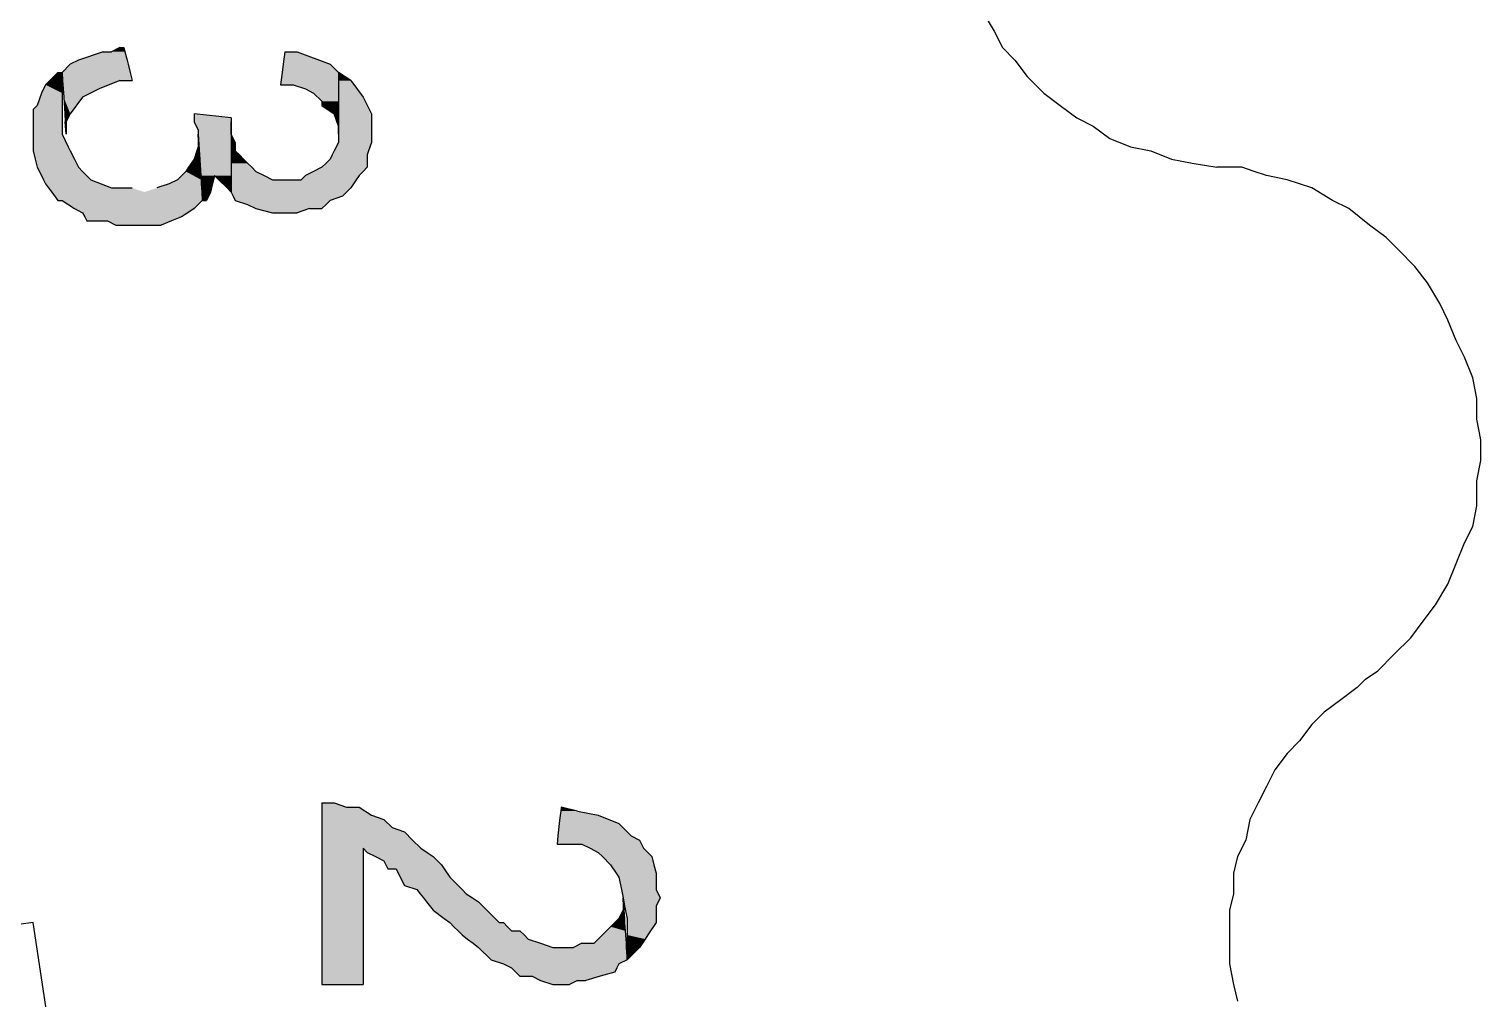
# Model space of a CAD drawing. Extents: x -1063 to 1100, y -467 to 441.
# Drawn here: x 995.6 to 1054.3, y -276.5 to -237.3 of the extents above; entities that cross this region are included whole.
import ezdxf

# ---------------------------------------------------------------- set-up
doc = ezdxf.new("R2010")
doc.units = 0
doc.layers.add('H', color=7, linetype='CONTINUOUS')
doc.layers.add('P', color=250, linetype='CONTINUOUS')

# ---------------------------------------------------------------- blocks, each defined once
blk = doc.blocks.new('*U442')
at = {"layer": 'H', "color": 0, "linetype": 'CONTINUOUS'}
for p, q in [((1007.465, -268.584), (1007.965, -268.584)), ((1007.465, -268.584), (1007.465, -268.751)), ((1007.965, -268.584), (1008.465, -268.751)), ((1007.465, -268.751), (1007.465, -269.084)), ((1007.465, -269.084), (1007.465, -269.251)), ((1007.465, -269.251), (1007.465, -269.584)), ((1008.465, -268.751), (1008.965, -268.751)), ((1008.965, -268.751), (1009.465, -269.084)), ((1009.465, -269.084), (1009.965, -269.251)), ((1009.965, -269.251), (1010.298, -269.584)), ((1007.465, -269.584), (1007.465, -269.751)), ((1007.465, -269.751), (1007.465, -270.084)), ((1010.298, -269.584), (1010.798, -269.751)), ((1010.798, -269.751), (1011.132, -270.084)), ((1007.465, -270.084), (1007.465, -270.417)), ((1007.465, -270.417), (1007.465, -270.584)), ((1009.132, -270.417), (1009.132, -270.584)), ((1009.132, -270.417), (1009.298, -270.584)), ((1011.132, -270.084), (1011.465, -270.417)), ((1011.465, -270.417), (1011.715, -270.584)), ((1007.465, -270.584), (1007.465, -270.751)), ((1007.465, -270.751), (1007.465, -270.917)), ((1007.465, -270.917), (1007.465, -271.084)), ((1009.132, -270.584), (1009.132, -270.751)), ((1009.132, -270.751), (1009.132, -270.917)), ((1009.132, -270.917), (1009.132, -271.084)), ((1009.298, -270.584), (1009.632, -270.751)), ((1009.632, -270.751), (1009.965, -270.917)), ((1009.965, -270.917), (1010.048, -271.084)), ((1011.715, -270.584), (1011.965, -270.751)), ((1011.965, -270.751), (1012.132, -270.917)), ((1012.132, -270.917), (1012.298, -271.084)), ((1007.465, -271.084), (1007.465, -271.251)), ((1007.465, -271.251), (1007.465, -271.584)), ((1007.465, -271.584), (1007.465, -271.917)), ((1009.132, -271.084), (1009.132, -271.251)), ((1009.132, -271.251), (1009.132, -271.584)), ((1009.132, -271.584), (1009.132, -271.917)), ((1010.048, -271.084), (1010.132, -271.251)), ((1010.132, -271.251), (1010.465, -271.251)), ((1010.465, -271.251), (1010.632, -271.584)), ((1010.632, -271.584), (1010.798, -271.917)), ((1012.298, -271.084), (1012.409, -271.251)), ((1012.409, -271.251), (1012.632, -271.584)), ((1012.632, -271.584), (1012.965, -271.917)), ((1007.465, -271.917), (1007.465, -272.084)), ((1007.465, -272.084), (1007.465, -272.251)), ((1009.132, -271.917), (1009.132, -272.084)), ((1009.132, -272.084), (1009.132, -272.251)), ((1010.798, -271.917), (1011.298, -272.084)), ((1011.298, -272.084), (1011.432, -272.251)), ((1012.965, -271.917), (1013.132, -272.084)), ((1013.132, -272.084), (1013.298, -272.251)), ((1007.465, -272.251), (1007.465, -272.417)), ((1007.465, -272.417), (1007.465, -272.584)), ((1007.465, -272.584), (1007.465, -272.917)), ((1009.132, -272.251), (1009.132, -272.417)), ((1009.132, -272.417), (1009.132, -272.584)), ((1009.132, -272.584), (1009.132, -272.917)), ((1011.432, -272.251), (1011.565, -272.417)), ((1011.565, -272.417), (1011.698, -272.584)), ((1011.698, -272.584), (1011.965, -272.917)), ((1013.298, -272.251), (1013.548, -272.417)), ((1013.548, -272.417), (1013.798, -272.584)), ((1013.798, -272.584), (1014.132, -272.917)), ((1019.632, -272.417), (1019.632, -272.584)), ((1019.643, -272.584), (1019.632, -272.417)), ((1019.632, -272.584), (1019.632, -272.917)), ((1019.643, -272.584), (1019.665, -272.917)), ((1007.465, -272.917), (1007.465, -273.251)), ((1007.465, -273.251), (1007.465, -273.417)), ((1009.132, -272.917), (1009.132, -273.251)), ((1009.132, -273.251), (1009.132, -273.417)), ((1011.965, -272.917), (1012.409, -273.251)), ((1012.409, -273.251), (1012.632, -273.417)), ((1014.132, -272.917), (1014.465, -273.251)), ((1014.465, -273.251), (1014.632, -273.417)), ((1019.465, -273.251), (1019.298, -273.417)), ((1019.632, -272.917), (1019.465, -273.251)), ((1019.665, -272.917), (1019.687, -273.251)), ((1019.687, -273.251), (1019.698, -273.417)), ((1007.465, -273.417), (1007.465, -273.584)), ((1007.465, -273.584), (1007.465, -273.751)), ((1007.465, -273.751), (1007.465, -273.917)), ((1007.465, -273.917), (1007.465, -274.084)), ((1009.132, -273.417), (1009.132, -273.584)), ((1009.132, -273.584), (1009.132, -273.751)), ((1009.132, -273.751), (1009.132, -273.917)), ((1009.132, -273.917), (1009.132, -274.084)), ((1012.632, -273.417), (1012.798, -273.584)), ((1012.798, -273.584), (1012.965, -273.751)), ((1012.965, -273.751), (1013.132, -273.917)), ((1013.132, -273.917), (1013.354, -274.084)), ((1014.632, -273.417), (1014.798, -273.417)), ((1014.798, -273.417), (1014.965, -273.584)), ((1014.965, -273.584), (1015.132, -273.751)), ((1015.132, -273.751), (1015.298, -273.751)), ((1015.298, -273.751), (1015.465, -273.751)), ((1015.465, -273.751), (1015.632, -273.917)), ((1015.632, -273.917), (1015.798, -274.084)), ((1018.798, -273.917), (1018.632, -274.084)), ((1018.965, -273.751), (1018.798, -273.917)), ((1019.132, -273.584), (1018.965, -273.751)), ((1019.298, -273.417), (1019.132, -273.584)), ((1019.698, -273.417), (1019.709, -273.584)), ((1019.709, -273.584), (1019.721, -273.751)), ((1019.721, -273.751), (1019.732, -273.917)), ((1019.732, -273.917), (1019.743, -274.084)), ((1007.465, -274.084), (1007.465, -274.251)), ((1007.465, -274.251), (1007.465, -274.417)), ((1007.465, -274.417), (1007.465, -274.917)), ((1009.132, -274.084), (1009.132, -274.251)), ((1009.132, -274.251), (1009.132, -274.417)), ((1009.132, -274.417), (1009.132, -274.917)), ((1013.354, -274.084), (1013.576, -274.251)), ((1013.576, -274.251), (1013.798, -274.417)), ((1013.798, -274.417), (1014.298, -274.917)), ((1015.798, -274.084), (1016.298, -274.251)), ((1016.298, -274.251), (1016.798, -274.417)), ((1016.798, -274.417), (1017.132, -274.417)), ((1017.132, -274.417), (1017.632, -274.417)), ((1017.965, -274.251), (1017.632, -274.417)), ((1017.965, -274.251), (1018.465, -274.251)), ((1018.632, -274.084), (1018.465, -274.251)), ((1019.743, -274.084), (1019.754, -274.251)), ((1019.754, -274.251), (1019.765, -274.417)), ((1019.765, -274.417), (1019.798, -274.917)), ((1007.465, -274.917), (1007.465, -275.084)), ((1007.465, -275.084), (1007.465, -275.251)), ((1009.132, -274.917), (1009.132, -275.084)), ((1009.132, -275.084), (1009.132, -275.251)), ((1014.298, -274.917), (1014.798, -275.084)), ((1014.798, -275.084), (1015.132, -275.251)), ((1019.465, -275.084), (1019.382, -275.251)), ((1019.798, -274.917), (1019.465, -275.084)), ((1007.465, -275.251), (1007.465, -275.417)), ((1007.465, -275.417), (1007.465, -275.584)), ((1007.465, -275.584), (1007.465, -275.751)), ((1009.132, -275.251), (1009.132, -275.417)), ((1009.132, -275.417), (1009.132, -275.584)), ((1009.132, -275.584), (1009.132, -275.751)), ((1015.132, -275.251), (1015.298, -275.417)), ((1015.298, -275.417), (1015.465, -275.584)), ((1015.465, -275.584), (1015.965, -275.584)), ((1015.965, -275.584), (1016.298, -275.751)), ((1018.715, -275.584), (1018.132, -275.751)), ((1019.298, -275.417), (1018.715, -275.584)), ((1019.382, -275.251), (1019.298, -275.417)), ((1007.465, -275.751), (1007.465, -275.917)), ((1007.465, -275.917), (1009.132, -275.917)), ((1009.132, -275.751), (1009.132, -275.917)), ((1016.298, -275.751), (1016.798, -275.917)), ((1016.798, -275.917), (1017.465, -275.917)), ((1017.798, -275.751), (1017.465, -275.917)), ((1017.798, -275.751), (1018.132, -275.751))]:
    blk.add_line(p, q, dxfattribs=at)
for points in [[(1007.465, -268.584), (1007.465, -268.584), (1007.965, -268.584)], [(1007.465, -268.584), (1007.465, -268.751), (1008.465, -268.751)], [(1007.465, -268.751), (1007.465, -269.084), (1009.465, -269.084)], [(1007.465, -269.084), (1007.465, -269.251), (1009.965, -269.251)], [(1007.465, -269.251), (1007.465, -269.584), (1010.298, -269.584)], [(1008.465, -268.751), (1008.465, -268.751), (1008.965, -268.751)], [(1007.465, -269.584), (1007.465, -269.751), (1010.798, -269.751)], [(1007.465, -269.751), (1007.465, -270.084), (1011.132, -270.084)], [(1007.465, -270.084), (1007.465, -270.417), (1011.465, -270.417)], [(1007.465, -270.417), (1007.465, -270.584), (1009.132, -270.584)], [(1009.132, -270.417), (1009.298, -270.584), (1011.715, -270.584)], [(1007.465, -270.584), (1007.465, -270.751), (1009.132, -270.751)], [(1007.465, -270.751), (1007.465, -270.917), (1009.132, -270.917)], [(1007.465, -270.917), (1007.465, -271.084), (1009.132, -271.084)], [(1009.298, -270.584), (1009.632, -270.751), (1011.965, -270.751)], [(1009.632, -270.751), (1009.965, -270.917), (1012.132, -270.917)], [(1009.965, -270.917), (1010.048, -271.084), (1012.298, -271.084)], [(1007.465, -271.084), (1007.465, -271.251), (1009.132, -271.251)], [(1007.465, -271.251), (1007.465, -271.584), (1009.132, -271.584)], [(1007.465, -271.584), (1007.465, -271.917), (1009.132, -271.917)], [(1010.048, -271.084), (1010.132, -271.251), (1012.409, -271.251)], [(1010.132, -271.251), (1010.132, -271.251), (1010.465, -271.251)], [(1010.465, -271.251), (1010.632, -271.584), (1012.632, -271.584)], [(1010.632, -271.584), (1010.798, -271.917), (1012.965, -271.917)], [(1007.465, -271.917), (1007.465, -272.084), (1009.132, -272.084)], [(1007.465, -272.084), (1007.465, -272.251), (1009.132, -272.251)], [(1010.798, -271.917), (1011.298, -272.084), (1013.132, -272.084)], [(1011.298, -272.084), (1011.432, -272.251), (1013.298, -272.251)], [(1007.465, -272.251), (1007.465, -272.417), (1009.132, -272.417)], [(1007.465, -272.417), (1007.465, -272.584), (1009.132, -272.584)], [(1007.465, -272.584), (1007.465, -272.917), (1009.132, -272.917)], [(1011.432, -272.251), (1011.565, -272.417), (1013.548, -272.417)], [(1011.565, -272.417), (1011.698, -272.584), (1013.798, -272.584)], [(1011.698, -272.584), (1011.965, -272.917), (1014.132, -272.917)], [(1019.632, -272.417), (1019.632, -272.584), (1019.643, -272.584)], [(1019.632, -272.584), (1019.632, -272.917), (1019.665, -272.917)], [(1007.465, -272.917), (1007.465, -273.251), (1009.132, -273.251)], [(1007.465, -273.251), (1007.465, -273.417), (1009.132, -273.417)], [(1011.965, -272.917), (1012.409, -273.251), (1014.465, -273.251)], [(1012.409, -273.251), (1012.632, -273.417), (1014.632, -273.417)], [(1019.465, -273.251), (1019.298, -273.417), (1019.698, -273.417)], [(1019.632, -272.917), (1019.465, -273.251), (1019.687, -273.251)], [(1007.465, -273.417), (1007.465, -273.584), (1009.132, -273.584)], [(1007.465, -273.584), (1007.465, -273.751), (1009.132, -273.751)], [(1007.465, -273.751), (1007.465, -273.917), (1009.132, -273.917)], [(1007.465, -273.917), (1007.465, -274.084), (1009.132, -274.084)], [(1012.632, -273.417), (1012.798, -273.584), (1014.965, -273.584)], [(1012.798, -273.584), (1012.965, -273.751), (1015.132, -273.751)], [(1012.965, -273.751), (1013.132, -273.917), (1015.632, -273.917)], [(1013.132, -273.917), (1013.354, -274.084), (1015.798, -274.084)], [(1014.632, -273.417), (1014.632, -273.417), (1014.798, -273.417)], [(1015.132, -273.751), (1015.132, -273.751), (1015.298, -273.751)], [(1015.298, -273.751), (1015.298, -273.751), (1015.465, -273.751)], [(1018.798, -273.917), (1018.632, -274.084), (1019.743, -274.084)], [(1018.965, -273.751), (1018.798, -273.917), (1019.732, -273.917)], [(1019.132, -273.584), (1018.965, -273.751), (1019.721, -273.751)], [(1019.298, -273.417), (1019.132, -273.584), (1019.709, -273.584)], [(1007.465, -274.084), (1007.465, -274.251), (1009.132, -274.251)], [(1007.465, -274.251), (1007.465, -274.417), (1009.132, -274.417)], [(1007.465, -274.417), (1007.465, -274.917), (1009.132, -274.917)], [(1013.354, -274.084), (1013.576, -274.251), (1016.298, -274.251)], [(1013.576, -274.251), (1013.798, -274.417), (1016.798, -274.417)], [(1013.798, -274.417), (1014.298, -274.917), (1019.798, -274.917)], [(1016.798, -274.417), (1016.798, -274.417), (1017.132, -274.417)], [(1017.132, -274.417), (1017.132, -274.417), (1017.632, -274.417)], [(1017.965, -274.251), (1017.632, -274.417), (1019.765, -274.417)], [(1017.965, -274.251), (1017.965, -274.251), (1018.465, -274.251)], [(1018.632, -274.084), (1018.465, -274.251), (1019.754, -274.251)], [(1007.465, -274.917), (1007.465, -275.084), (1009.132, -275.084)], [(1007.465, -275.084), (1007.465, -275.251), (1009.132, -275.251)], [(1014.298, -274.917), (1014.798, -275.084), (1019.465, -275.084)], [(1014.798, -275.084), (1015.132, -275.251), (1019.382, -275.251)], [(1007.465, -275.251), (1007.465, -275.417), (1009.132, -275.417)], [(1007.465, -275.417), (1007.465, -275.584), (1009.132, -275.584)], [(1007.465, -275.584), (1007.465, -275.751), (1009.132, -275.751)], [(1015.132, -275.251), (1015.298, -275.417), (1019.298, -275.417)], [(1015.298, -275.417), (1015.465, -275.584), (1018.715, -275.584)], [(1015.465, -275.584), (1015.465, -275.584), (1015.965, -275.584)], [(1015.965, -275.584), (1016.298, -275.751), (1018.132, -275.751)], [(1007.465, -275.751), (1007.465, -275.917), (1009.132, -275.917)], [(1007.465, -275.917), (1007.465, -275.917), (1009.132, -275.917)], [(1016.298, -275.751), (1016.798, -275.917), (1017.465, -275.917)], [(1016.798, -275.917), (1016.798, -275.917), (1017.465, -275.917)], [(1017.798, -275.751), (1017.798, -275.751), (1018.132, -275.751)]]:
    blk.add_solid(points, dxfattribs=at)
at = {"layer": 'H', "color": 0, "linetype": 'CONTINUOUS', "extrusion": (0, 0, -1)}
for points in [[(-1007.465, -268.584), (-1007.965, -268.584), (-1008.465, -268.751)], [(-1007.465, -268.751), (-1008.965, -268.751), (-1009.465, -269.084)], [(-1007.465, -269.084), (-1009.465, -269.084), (-1009.965, -269.251)], [(-1007.465, -269.251), (-1009.965, -269.251), (-1010.298, -269.584)], [(-1007.465, -269.584), (-1010.298, -269.584), (-1010.798, -269.751)], [(-1007.465, -269.751), (-1010.798, -269.751), (-1011.132, -270.084)], [(-1007.465, -270.084), (-1011.132, -270.084), (-1011.465, -270.417)], [(-1007.465, -270.417), (-1009.132, -270.417), (-1009.132, -270.584)], [(-1009.132, -270.417), (-1011.465, -270.417), (-1011.715, -270.584)], [(-1007.465, -270.584), (-1009.132, -270.584), (-1009.132, -270.751)], [(-1007.465, -270.751), (-1009.132, -270.751), (-1009.132, -270.917)], [(-1007.465, -270.917), (-1009.132, -270.917), (-1009.132, -271.084)], [(-1009.298, -270.584), (-1011.715, -270.584), (-1011.965, -270.751)], [(-1009.632, -270.751), (-1011.965, -270.751), (-1012.132, -270.917)], [(-1009.965, -270.917), (-1012.132, -270.917), (-1012.298, -271.084)], [(-1007.465, -271.084), (-1009.132, -271.084), (-1009.132, -271.251)], [(-1007.465, -271.251), (-1009.132, -271.251), (-1009.132, -271.584)], [(-1007.465, -271.584), (-1009.132, -271.584), (-1009.132, -271.917)], [(-1010.048, -271.084), (-1012.298, -271.084), (-1012.409, -271.251)], [(-1010.465, -271.251), (-1012.409, -271.251), (-1012.632, -271.584)], [(-1010.632, -271.584), (-1012.632, -271.584), (-1012.965, -271.917)], [(-1007.465, -271.917), (-1009.132, -271.917), (-1009.132, -272.084)], [(-1007.465, -272.084), (-1009.132, -272.084), (-1009.132, -272.251)], [(-1010.798, -271.917), (-1012.965, -271.917), (-1013.132, -272.084)], [(-1011.298, -272.084), (-1013.132, -272.084), (-1013.298, -272.251)], [(-1007.465, -272.251), (-1009.132, -272.251), (-1009.132, -272.417)], [(-1007.465, -272.417), (-1009.132, -272.417), (-1009.132, -272.584)], [(-1007.465, -272.584), (-1009.132, -272.584), (-1009.132, -272.917)], [(-1011.432, -272.251), (-1013.298, -272.251), (-1013.548, -272.417)], [(-1011.565, -272.417), (-1013.548, -272.417), (-1013.798, -272.584)], [(-1011.698, -272.584), (-1013.798, -272.584), (-1014.132, -272.917)], [(-1019.632, -272.584), (-1019.643, -272.584), (-1019.665, -272.917)], [(-1007.465, -272.917), (-1009.132, -272.917), (-1009.132, -273.251)], [(-1007.465, -273.251), (-1009.132, -273.251), (-1009.132, -273.417)], [(-1011.965, -272.917), (-1014.132, -272.917), (-1014.465, -273.251)], [(-1012.409, -273.251), (-1014.465, -273.251), (-1014.632, -273.417)], [(-1019.465, -273.251), (-1019.687, -273.251), (-1019.698, -273.417)], [(-1019.632, -272.917), (-1019.665, -272.917), (-1019.687, -273.251)], [(-1007.465, -273.417), (-1009.132, -273.417), (-1009.132, -273.584)], [(-1007.465, -273.584), (-1009.132, -273.584), (-1009.132, -273.751)], [(-1007.465, -273.751), (-1009.132, -273.751), (-1009.132, -273.917)], [(-1007.465, -273.917), (-1009.132, -273.917), (-1009.132, -274.084)], [(-1012.632, -273.417), (-1014.798, -273.417), (-1014.965, -273.584)], [(-1012.798, -273.584), (-1014.965, -273.584), (-1015.132, -273.751)], [(-1012.965, -273.751), (-1015.465, -273.751), (-1015.632, -273.917)], [(-1013.132, -273.917), (-1015.632, -273.917), (-1015.798, -274.084)], [(-1018.798, -273.917), (-1019.732, -273.917), (-1019.743, -274.084)], [(-1018.965, -273.751), (-1019.721, -273.751), (-1019.732, -273.917)], [(-1019.132, -273.584), (-1019.709, -273.584), (-1019.721, -273.751)], [(-1019.298, -273.417), (-1019.698, -273.417), (-1019.709, -273.584)], [(-1007.465, -274.084), (-1009.132, -274.084), (-1009.132, -274.251)], [(-1007.465, -274.251), (-1009.132, -274.251), (-1009.132, -274.417)], [(-1007.465, -274.417), (-1009.132, -274.417), (-1009.132, -274.917)], [(-1013.354, -274.084), (-1015.798, -274.084), (-1016.298, -274.251)], [(-1013.576, -274.251), (-1016.298, -274.251), (-1016.798, -274.417)], [(-1013.798, -274.417), (-1019.765, -274.417), (-1019.798, -274.917)], [(-1017.965, -274.251), (-1019.754, -274.251), (-1019.765, -274.417)], [(-1018.632, -274.084), (-1019.743, -274.084), (-1019.754, -274.251)], [(-1007.465, -274.917), (-1009.132, -274.917), (-1009.132, -275.084)], [(-1007.465, -275.084), (-1009.132, -275.084), (-1009.132, -275.251)], [(-1014.298, -274.917), (-1019.798, -274.917), (-1019.465, -275.084)], [(-1014.798, -275.084), (-1019.465, -275.084), (-1019.382, -275.251)], [(-1007.465, -275.251), (-1009.132, -275.251), (-1009.132, -275.417)], [(-1007.465, -275.417), (-1009.132, -275.417), (-1009.132, -275.584)], [(-1007.465, -275.584), (-1009.132, -275.584), (-1009.132, -275.751)], [(-1015.132, -275.251), (-1019.382, -275.251), (-1019.298, -275.417)], [(-1015.298, -275.417), (-1019.298, -275.417), (-1018.715, -275.584)], [(-1015.965, -275.584), (-1018.715, -275.584), (-1018.132, -275.751)], [(-1007.465, -275.751), (-1009.132, -275.751), (-1009.132, -275.917)], [(-1016.298, -275.751), (-1017.798, -275.751), (-1017.465, -275.917)]]:
    blk.add_solid(points, dxfattribs=at)
blk = doc.blocks.new('*U443')
at = {"layer": 'H', "color": 0, "linetype": 'CONTINUOUS'}
for p, q in [((1017.095, -269.084), (1017.058, -269.417)), ((1017.113, -268.917), (1017.095, -269.084)), ((1017.132, -268.751), (1017.113, -268.917)), ((1017.798, -268.917), (1017.132, -268.751)), ((1017.798, -268.917), (1018.632, -269.084)), ((1018.632, -269.084), (1019.465, -269.417)), ((1017.058, -269.417), (1017.002, -269.917)), ((1019.465, -269.417), (1019.965, -269.917)), ((1016.984, -270.084), (1016.965, -270.251)), ((1016.965, -270.251), (1017.465, -270.251)), ((1017.002, -269.917), (1016.984, -270.084)), ((1017.465, -270.251), (1017.965, -270.251)), ((1017.965, -270.251), (1018.298, -270.417)), ((1018.298, -270.417), (1018.632, -270.584)), ((1019.965, -269.917), (1020.298, -270.084)), ((1020.298, -270.084), (1020.382, -270.251)), ((1020.382, -270.251), (1020.465, -270.417)), ((1020.465, -270.417), (1020.632, -270.584)), ((1018.632, -270.584), (1018.798, -270.751)), ((1018.798, -270.751), (1019.132, -271.084)), ((1020.632, -270.584), (1020.798, -270.751)), ((1020.798, -270.751), (1020.882, -271.084)), ((1019.132, -271.084), (1019.354, -271.417)), ((1019.354, -271.417), (1019.465, -271.584)), ((1019.465, -271.584), (1019.565, -272.084)), ((1020.882, -271.084), (1020.965, -271.417)), ((1020.965, -271.417), (1020.965, -271.584)), ((1020.965, -271.584), (1020.965, -272.084)), ((1019.565, -272.084), (1019.632, -272.417)), ((1020.965, -272.084), (1021.132, -272.417)), ((1019.632, -272.417), (1019.698, -272.751)), ((1019.698, -272.751), (1019.798, -273.251)), ((1021.132, -272.417), (1020.965, -272.751)), ((1020.965, -272.751), (1020.965, -273.251)), ((1019.798, -273.251), (1019.798, -273.417)), ((1020.965, -273.251), (1020.965, -273.417)), ((1019.798, -273.417), (1019.798, -273.917)), ((1019.798, -273.917), (1019.798, -274.084)), ((1020.632, -273.917), (1020.521, -274.084)), ((1020.965, -273.417), (1020.632, -273.917)), ((1019.798, -274.084), (1019.798, -274.417)), ((1020.298, -274.417), (1019.798, -274.917)), ((1019.798, -274.917), (1019.798, -274.417)), ((1020.521, -274.084), (1020.298, -274.417))]:
    blk.add_line(p, q, dxfattribs=at)
for points in [[(1017.095, -269.084), (1017.058, -269.417), (1019.465, -269.417)], [(1017.113, -268.917), (1017.095, -269.084), (1018.632, -269.084)], [(1017.132, -268.751), (1017.113, -268.917), (1017.798, -268.917)], [(1017.058, -269.417), (1017.002, -269.917), (1019.965, -269.917)], [(1016.984, -270.084), (1016.965, -270.251), (1020.382, -270.251)], [(1016.965, -270.251), (1016.965, -270.251), (1017.465, -270.251)], [(1017.002, -269.917), (1016.984, -270.084), (1020.298, -270.084)], [(1017.465, -270.251), (1017.465, -270.251), (1017.965, -270.251)], [(1017.965, -270.251), (1018.298, -270.417), (1020.465, -270.417)], [(1018.298, -270.417), (1018.632, -270.584), (1020.632, -270.584)], [(1018.632, -270.584), (1018.798, -270.751), (1020.798, -270.751)], [(1018.798, -270.751), (1019.132, -271.084), (1020.882, -271.084)], [(1019.132, -271.084), (1019.354, -271.417), (1020.965, -271.417)], [(1019.354, -271.417), (1019.465, -271.584), (1020.965, -271.584)], [(1019.465, -271.584), (1019.565, -272.084), (1020.965, -272.084)], [(1019.565, -272.084), (1019.632, -272.417), (1021.132, -272.417)], [(1019.632, -272.417), (1019.698, -272.751), (1020.965, -272.751)], [(1019.698, -272.751), (1019.798, -273.251), (1020.965, -273.251)], [(1019.798, -273.251), (1019.798, -273.417), (1020.965, -273.417)], [(1019.798, -273.417), (1019.798, -273.917), (1020.632, -273.917)], [(1019.798, -273.917), (1019.798, -274.084), (1020.521, -274.084)], [(1019.798, -274.084), (1019.798, -274.417), (1020.298, -274.417)]]:
    blk.add_solid(points, dxfattribs=at)
at = {"layer": 'H', "color": 0, "linetype": 'CONTINUOUS', "extrusion": (0, 0, -1)}
for points in [[(-1017.095, -269.084), (-1018.632, -269.084), (-1019.465, -269.417)], [(-1017.113, -268.917), (-1017.798, -268.917), (-1018.632, -269.084)], [(-1017.058, -269.417), (-1019.465, -269.417), (-1019.965, -269.917)], [(-1016.984, -270.084), (-1020.298, -270.084), (-1020.382, -270.251)], [(-1017.002, -269.917), (-1019.965, -269.917), (-1020.298, -270.084)], [(-1017.965, -270.251), (-1020.382, -270.251), (-1020.465, -270.417)], [(-1018.298, -270.417), (-1020.465, -270.417), (-1020.632, -270.584)], [(-1018.632, -270.584), (-1020.632, -270.584), (-1020.798, -270.751)], [(-1018.798, -270.751), (-1020.798, -270.751), (-1020.882, -271.084)], [(-1019.132, -271.084), (-1020.882, -271.084), (-1020.965, -271.417)], [(-1019.354, -271.417), (-1020.965, -271.417), (-1020.965, -271.584)], [(-1019.465, -271.584), (-1020.965, -271.584), (-1020.965, -272.084)], [(-1019.565, -272.084), (-1020.965, -272.084), (-1021.132, -272.417)], [(-1019.632, -272.417), (-1021.132, -272.417), (-1020.965, -272.751)], [(-1019.698, -272.751), (-1020.965, -272.751), (-1020.965, -273.251)], [(-1019.798, -273.251), (-1020.965, -273.251), (-1020.965, -273.417)], [(-1019.798, -273.417), (-1020.965, -273.417), (-1020.632, -273.917)], [(-1019.798, -273.917), (-1020.632, -273.917), (-1020.521, -274.084)], [(-1019.798, -274.084), (-1020.521, -274.084), (-1020.298, -274.417)], [(-1019.798, -274.417), (-1020.298, -274.417), (-1019.798, -274.917)]]:
    blk.add_solid(points, dxfattribs=at)
blk = doc.blocks.new('*U448')
at = {"layer": 'H', "color": 0, "linetype": 'CONTINUOUS'}
for p, q in [((999.298, -238.084), (998.965, -238.251)), ((999.298, -238.084), (999.465, -238.084)), ((999.465, -238.084), (999.507, -238.251)), ((997.298, -238.751), (996.965, -239.084)), ((997.632, -238.584), (997.298, -238.751)), ((998.632, -238.251), (997.632, -238.584)), ((998.632, -238.251), (998.965, -238.251)), ((999.507, -238.251), (999.59, -238.584)), ((999.59, -238.584), (999.632, -238.751)), ((999.632, -238.751), (999.715, -239.084)), ((996.965, -239.084), (996.987, -239.417)), ((999.715, -239.084), (999.798, -239.417)), ((996.987, -239.417), (997.009, -239.751)), ((997.009, -239.751), (997.032, -240.084)), ((998.465, -239.751), (997.798, -240.084)), ((999.298, -239.417), (998.465, -239.751)), ((999.298, -239.417), (999.798, -239.417)), ((997.032, -240.084), (997.076, -240.751)), ((997.798, -240.084), (997.298, -240.751)), ((997.076, -240.751), (997.098, -241.084)), ((997.132, -241.584), (997.098, -241.084)), ((997.298, -240.751), (997.132, -241.084)), ((997.132, -241.084), (997.132, -241.584))]:
    blk.add_line(p, q, dxfattribs=at)
for points in [[(999.298, -238.084), (998.965, -238.251), (999.507, -238.251)], [(999.298, -238.084), (999.298, -238.084), (999.465, -238.084)], [(997.298, -238.751), (996.965, -239.084), (999.715, -239.084)], [(997.632, -238.584), (997.298, -238.751), (999.632, -238.751)], [(998.632, -238.251), (997.632, -238.584), (999.59, -238.584)], [(998.632, -238.251), (998.632, -238.251), (998.965, -238.251)], [(996.965, -239.084), (996.987, -239.417), (999.798, -239.417)], [(996.987, -239.417), (997.009, -239.751), (998.465, -239.751)], [(997.009, -239.751), (997.032, -240.084), (997.798, -240.084)], [(999.298, -239.417), (999.298, -239.417), (999.798, -239.417)], [(997.032, -240.084), (997.076, -240.751), (997.298, -240.751)], [(997.076, -240.751), (997.098, -241.084), (997.132, -241.084)]]:
    blk.add_solid(points, dxfattribs=at)
at = {"layer": 'H', "color": 0, "linetype": 'CONTINUOUS', "extrusion": (0, 0, -1)}
for points in [[(-999.298, -238.084), (-999.465, -238.084), (-999.507, -238.251)], [(-997.298, -238.751), (-999.632, -238.751), (-999.715, -239.084)], [(-997.632, -238.584), (-999.59, -238.584), (-999.632, -238.751)], [(-998.632, -238.251), (-999.507, -238.251), (-999.59, -238.584)], [(-996.965, -239.084), (-999.715, -239.084), (-999.798, -239.417)], [(-996.987, -239.417), (-999.298, -239.417), (-998.465, -239.751)], [(-997.009, -239.751), (-998.465, -239.751), (-997.798, -240.084)], [(-997.032, -240.084), (-997.798, -240.084), (-997.298, -240.751)], [(-997.076, -240.751), (-997.298, -240.751), (-997.132, -241.084)], [(-997.098, -241.084), (-997.132, -241.084), (-997.132, -241.584)]]:
    blk.add_solid(points, dxfattribs=at)
blk = doc.blocks.new('*U449')
at = {"layer": 'H', "color": 0, "linetype": 'CONTINUOUS'}
for p, q in [((996.632, -239.251), (996.298, -239.584)), ((996.798, -239.084), (996.632, -239.251)), ((996.798, -239.084), (996.965, -239.084)), ((996.965, -239.084), (996.965, -239.251)), ((996.965, -239.251), (996.965, -239.584)), ((996.132, -239.917), (995.965, -240.417)), ((996.298, -239.584), (996.132, -239.917)), ((996.965, -239.584), (996.965, -239.917)), ((996.965, -239.917), (996.965, -240.417)), ((995.965, -240.417), (995.798, -240.584)), ((996.965, -240.417), (996.965, -240.584)), ((995.798, -240.584), (995.798, -240.751)), ((995.798, -240.751), (995.798, -240.917)), ((995.798, -240.917), (995.798, -241.084)), ((995.798, -241.084), (995.798, -241.584)), ((996.965, -240.584), (996.965, -240.751)), ((996.965, -240.751), (996.965, -240.917)), ((996.965, -240.917), (996.965, -241.084)), ((996.965, -241.084), (996.965, -241.584)), ((995.798, -241.584), (995.798, -242.084)), ((996.965, -241.584), (997.215, -242.084)), ((1002.465, -241.584), (1002.465, -242.084)), ((1002.496, -242.084), (1002.465, -241.584)), ((995.798, -242.084), (995.798, -242.251)), ((995.798, -242.251), (995.882, -242.584)), ((997.215, -242.084), (997.298, -242.251)), ((997.298, -242.251), (997.465, -242.584)), ((1002.409, -242.251), (1002.298, -242.584)), ((1002.465, -242.084), (1002.409, -242.251)), ((1002.496, -242.084), (1002.507, -242.251)), ((1002.507, -242.251), (1002.528, -242.584)), ((995.882, -242.584), (995.965, -242.917)), ((997.465, -242.584), (997.632, -242.917)), ((1002.298, -242.584), (1002.076, -242.917)), ((1002.528, -242.584), (1002.548, -242.917)), ((995.965, -242.917), (996.048, -243.084)), ((996.048, -243.084), (996.215, -243.417)), ((996.215, -243.417), (996.298, -243.584)), ((997.632, -242.917), (997.798, -243.084)), ((997.798, -243.084), (998.132, -243.417)), ((998.132, -243.417), (998.548, -243.584)), ((1001.632, -243.417), (1001.298, -243.584)), ((1001.965, -243.084), (1001.632, -243.417)), ((1002.076, -242.917), (1001.965, -243.084)), ((1002.548, -242.917), (1002.559, -243.084)), ((1002.559, -243.084), (1002.58, -243.417)), ((1002.58, -243.417), (1002.59, -243.584)), ((996.298, -243.584), (996.423, -243.751)), ((996.423, -243.751), (996.548, -243.917)), ((996.548, -243.917), (996.798, -244.251)), ((998.548, -243.584), (998.965, -243.751)), ((998.965, -243.751), (999.298, -243.751)), ((999.298, -243.751), (999.798, -243.751)), ((1001.298, -243.584), (1000.798, -243.751)), ((1002.59, -243.584), (1002.6, -243.751)), ((1002.6, -243.751), (1002.611, -243.917)), ((1002.611, -243.917), (1002.632, -244.251)), ((996.798, -244.251), (996.965, -244.251)), ((996.965, -244.251), (997.465, -244.584)), ((997.465, -244.584), (997.798, -244.751)), ((1002.298, -244.584), (1002.048, -244.751)), ((1002.632, -244.251), (1002.298, -244.584)), ((997.798, -244.751), (997.882, -244.917)), ((997.882, -244.917), (997.965, -245.084)), ((997.965, -245.084), (998.465, -245.084)), ((998.465, -245.084), (998.798, -245.084)), ((998.798, -245.084), (999.132, -245.251)), ((1001.382, -245.084), (1000.965, -245.251)), ((1001.798, -244.917), (1001.382, -245.084)), ((1002.048, -244.751), (1001.798, -244.917)), ((999.132, -245.251), (999.465, -245.251)), ((999.465, -245.251), (1000.298, -245.251)), ((1000.298, -245.251), (1000.965, -245.251))]:
    blk.add_line(p, q, dxfattribs=at)
for points in [[(996.632, -239.251), (996.298, -239.584), (996.965, -239.584)], [(996.798, -239.084), (996.632, -239.251), (996.965, -239.251)], [(996.798, -239.084), (996.798, -239.084), (996.965, -239.084)], [(996.132, -239.917), (995.965, -240.417), (996.965, -240.417)], [(996.298, -239.584), (996.132, -239.917), (996.965, -239.917)], [(995.965, -240.417), (995.798, -240.584), (996.965, -240.584)], [(995.798, -240.584), (995.798, -240.751), (996.965, -240.751)], [(995.798, -240.751), (995.798, -240.917), (996.965, -240.917)], [(995.798, -240.917), (995.798, -241.084), (996.965, -241.084)], [(995.798, -241.084), (995.798, -241.584), (996.965, -241.584)], [(995.798, -241.584), (995.798, -242.084), (997.215, -242.084)], [(1002.465, -241.584), (1002.465, -242.084), (1002.496, -242.084)], [(995.798, -242.084), (995.798, -242.251), (997.298, -242.251)], [(995.798, -242.251), (995.882, -242.584), (997.465, -242.584)], [(1002.409, -242.251), (1002.298, -242.584), (1002.528, -242.584)], [(1002.465, -242.084), (1002.409, -242.251), (1002.507, -242.251)], [(995.882, -242.584), (995.965, -242.917), (997.632, -242.917)], [(1002.298, -242.584), (1002.076, -242.917), (1002.548, -242.917)], [(995.965, -242.917), (996.048, -243.084), (997.798, -243.084)], [(996.048, -243.084), (996.215, -243.417), (998.132, -243.417)], [(996.215, -243.417), (996.298, -243.584), (998.548, -243.584)], [(1001.632, -243.417), (1001.298, -243.584), (1002.59, -243.584)], [(1001.965, -243.084), (1001.632, -243.417), (1002.58, -243.417)], [(1002.076, -242.917), (1001.965, -243.084), (1002.559, -243.084)], [(996.298, -243.584), (996.423, -243.751), (998.965, -243.751)], [(996.423, -243.751), (996.548, -243.917), (1000.298, -243.917)], [(996.548, -243.917), (996.798, -244.251), (1002.632, -244.251)], [(998.965, -243.751), (998.965, -243.751), (999.298, -243.751)], [(999.298, -243.751), (999.298, -243.751), (999.798, -243.751)], [(1000.798, -243.751), (1000.298, -243.917), (1002.611, -243.917)], [(1001.298, -243.584), (1000.798, -243.751), (1002.6, -243.751)], [(996.798, -244.251), (996.798, -244.251), (996.965, -244.251)], [(996.965, -244.251), (997.465, -244.584), (1002.298, -244.584)], [(997.465, -244.584), (997.798, -244.751), (1002.048, -244.751)], [(997.798, -244.751), (997.882, -244.917), (1001.798, -244.917)], [(997.882, -244.917), (997.965, -245.084), (1001.382, -245.084)], [(997.965, -245.084), (997.965, -245.084), (998.465, -245.084)], [(998.465, -245.084), (998.465, -245.084), (998.798, -245.084)], [(998.798, -245.084), (999.132, -245.251), (1000.965, -245.251)], [(999.132, -245.251), (999.132, -245.251), (999.465, -245.251)], [(999.465, -245.251), (999.465, -245.251), (1000.298, -245.251)], [(1000.298, -245.251), (1000.298, -245.251), (1000.965, -245.251)]]:
    blk.add_solid(points, dxfattribs=at)
at = {"layer": 'H', "color": 0, "linetype": 'CONTINUOUS', "extrusion": (0, 0, -1)}
for points in [[(-996.632, -239.251), (-996.965, -239.251), (-996.965, -239.584)], [(-996.798, -239.084), (-996.965, -239.084), (-996.965, -239.251)], [(-996.132, -239.917), (-996.965, -239.917), (-996.965, -240.417)], [(-996.298, -239.584), (-996.965, -239.584), (-996.965, -239.917)], [(-995.965, -240.417), (-996.965, -240.417), (-996.965, -240.584)], [(-995.798, -240.584), (-996.965, -240.584), (-996.965, -240.751)], [(-995.798, -240.751), (-996.965, -240.751), (-996.965, -240.917)], [(-995.798, -240.917), (-996.965, -240.917), (-996.965, -241.084)], [(-995.798, -241.084), (-996.965, -241.084), (-996.965, -241.584)], [(-995.798, -241.584), (-996.965, -241.584), (-997.215, -242.084)], [(-995.798, -242.084), (-997.215, -242.084), (-997.298, -242.251)], [(-995.798, -242.251), (-997.298, -242.251), (-997.465, -242.584)], [(-1002.409, -242.251), (-1002.507, -242.251), (-1002.528, -242.584)], [(-1002.465, -242.084), (-1002.496, -242.084), (-1002.507, -242.251)], [(-995.882, -242.584), (-997.465, -242.584), (-997.632, -242.917)], [(-1002.298, -242.584), (-1002.528, -242.584), (-1002.548, -242.917)], [(-995.965, -242.917), (-997.632, -242.917), (-997.798, -243.084)], [(-996.048, -243.084), (-997.798, -243.084), (-998.132, -243.417)], [(-996.215, -243.417), (-998.132, -243.417), (-998.548, -243.584)], [(-1001.632, -243.417), (-1002.58, -243.417), (-1002.59, -243.584)], [(-1001.965, -243.084), (-1002.559, -243.084), (-1002.58, -243.417)], [(-1002.076, -242.917), (-1002.548, -242.917), (-1002.559, -243.084)], [(-996.298, -243.584), (-998.548, -243.584), (-998.965, -243.751)], [(-996.423, -243.751), (-999.798, -243.751), (-1000.298, -243.917)], [(-996.548, -243.917), (-1002.611, -243.917), (-1002.632, -244.251)], [(-1000.798, -243.751), (-1002.6, -243.751), (-1002.611, -243.917)], [(-1001.298, -243.584), (-1002.59, -243.584), (-1002.6, -243.751)], [(-996.965, -244.251), (-1002.632, -244.251), (-1002.298, -244.584)], [(-997.465, -244.584), (-1002.298, -244.584), (-1002.048, -244.751)], [(-997.798, -244.751), (-1002.048, -244.751), (-1001.798, -244.917)], [(-997.882, -244.917), (-1001.798, -244.917), (-1001.382, -245.084)], [(-998.798, -245.084), (-1001.382, -245.084), (-1000.965, -245.251)]]:
    blk.add_solid(points, dxfattribs=at)
blk = doc.blocks.new('*U450')
at = {"layer": 'H', "color": 0, "linetype": 'CONTINUOUS'}
for p, q in [((1002.298, -240.751), (1002.298, -240.917)), ((1003.798, -240.917), (1002.298, -240.751)), ((1002.298, -240.917), (1002.298, -241.084)), ((1002.298, -241.084), (1002.465, -241.417)), ((1003.798, -240.917), (1003.798, -241.084)), ((1003.798, -241.084), (1003.798, -241.417)), ((1002.465, -241.417), (1002.465, -241.584)), ((1002.465, -241.584), (1002.569, -243.251)), ((1003.798, -241.417), (1003.798, -241.584)), ((1003.798, -241.584), (1003.798, -243.251)), ((1002.569, -243.251), (1002.58, -243.417)), ((1002.58, -243.417), (1002.6, -243.751)), ((1003.09, -243.417), (1003.007, -243.751)), ((1003.132, -243.251), (1003.09, -243.417)), ((1003.132, -243.251), (1003.298, -243.417)), ((1003.298, -243.417), (1003.632, -243.751)), ((1003.798, -243.251), (1003.798, -243.417)), ((1003.798, -243.417), (1003.798, -243.751)), ((1002.6, -243.751), (1002.611, -243.917)), ((1002.611, -243.917), (1002.632, -244.251)), ((1002.965, -243.917), (1002.798, -244.251)), ((1003.007, -243.751), (1002.965, -243.917)), ((1003.798, -243.917), (1003.632, -243.751)), ((1003.798, -243.751), (1003.798, -243.917)), ((1002.632, -244.251), (1002.798, -244.251))]:
    blk.add_line(p, q, dxfattribs=at)
for points in [[(1002.298, -240.751), (1002.298, -240.917), (1003.798, -240.917)], [(1002.298, -240.917), (1002.298, -241.084), (1003.798, -241.084)], [(1002.298, -241.084), (1002.465, -241.417), (1003.798, -241.417)], [(1002.465, -241.417), (1002.465, -241.584), (1003.798, -241.584)], [(1002.465, -241.584), (1002.569, -243.251), (1003.798, -243.251)], [(1002.569, -243.251), (1002.58, -243.417), (1003.09, -243.417)], [(1002.58, -243.417), (1002.6, -243.751), (1003.007, -243.751)], [(1003.132, -243.251), (1003.298, -243.417), (1003.798, -243.417)], [(1003.298, -243.417), (1003.632, -243.751), (1003.798, -243.751)], [(1002.6, -243.751), (1002.611, -243.917), (1002.965, -243.917)], [(1002.611, -243.917), (1002.632, -244.251), (1002.798, -244.251)], [(1002.632, -244.251), (1002.632, -244.251), (1002.798, -244.251)]]:
    blk.add_solid(points, dxfattribs=at)
at = {"layer": 'H', "color": 0, "linetype": 'CONTINUOUS', "extrusion": (0, 0, -1)}
for points in [[(-1002.298, -240.917), (-1003.798, -240.917), (-1003.798, -241.084)], [(-1002.298, -241.084), (-1003.798, -241.084), (-1003.798, -241.417)], [(-1002.465, -241.417), (-1003.798, -241.417), (-1003.798, -241.584)], [(-1002.465, -241.584), (-1003.798, -241.584), (-1003.798, -243.251)], [(-1002.569, -243.251), (-1003.132, -243.251), (-1003.09, -243.417)], [(-1002.58, -243.417), (-1003.09, -243.417), (-1003.007, -243.751)], [(-1003.132, -243.251), (-1003.798, -243.251), (-1003.798, -243.417)], [(-1003.298, -243.417), (-1003.798, -243.417), (-1003.798, -243.751)], [(-1002.6, -243.751), (-1003.007, -243.751), (-1002.965, -243.917)], [(-1002.611, -243.917), (-1002.965, -243.917), (-1002.798, -244.251)], [(-1003.632, -243.751), (-1003.798, -243.751), (-1003.798, -243.917)]]:
    blk.add_solid(points, dxfattribs=at)
blk = doc.blocks.new('*U451')
at = {"layer": 'H', "color": 0, "linetype": 'CONTINUOUS'}
for p, q in [((1005.903, -238.751), (1005.861, -239.084)), ((1005.965, -238.251), (1005.903, -238.751)), ((1005.965, -238.251), (1006.465, -238.251)), ((1006.465, -238.251), (1007.798, -238.751)), ((1007.798, -238.751), (1008.132, -239.084)), ((1005.861, -239.084), (1005.798, -239.584)), ((1008.132, -239.084), (1008.132, -239.584)), ((1005.798, -239.584), (1006.298, -239.584)), ((1006.298, -239.584), (1006.798, -239.751)), ((1006.798, -239.751), (1007.132, -239.917)), ((1007.132, -239.917), (1007.465, -240.251)), ((1008.132, -239.584), (1008.132, -239.751)), ((1008.132, -239.751), (1008.132, -239.917)), ((1008.132, -239.917), (1008.132, -240.251)), ((1007.465, -240.251), (1007.465, -240.417)), ((1007.465, -240.417), (1007.965, -240.751)), ((1008.132, -240.251), (1008.132, -240.417)), ((1008.132, -240.417), (1008.132, -240.751)), ((1008.132, -241.251), (1007.965, -240.751)), ((1008.132, -240.751), (1008.132, -241.251)), ((1008.132, -241.251), (1008.132, -241.584)), ((1008.132, -241.584), (1008.132, -241.251))]:
    blk.add_line(p, q, dxfattribs=at)
for points in [[(1005.903, -238.751), (1005.861, -239.084), (1008.132, -239.084)], [(1005.965, -238.251), (1005.903, -238.751), (1007.798, -238.751)], [(1005.965, -238.251), (1005.965, -238.251), (1006.465, -238.251)], [(1005.861, -239.084), (1005.798, -239.584), (1008.132, -239.584)], [(1005.798, -239.584), (1005.798, -239.584), (1006.298, -239.584)], [(1006.298, -239.584), (1006.798, -239.751), (1008.132, -239.751)], [(1006.798, -239.751), (1007.132, -239.917), (1008.132, -239.917)], [(1007.132, -239.917), (1007.465, -240.251), (1008.132, -240.251)], [(1007.465, -240.251), (1007.465, -240.417), (1008.132, -240.417)], [(1007.465, -240.417), (1007.965, -240.751), (1008.132, -240.751)], [(1008.132, -241.251), (1008.132, -241.584), (1008.132, -241.584)]]:
    blk.add_solid(points, dxfattribs=at)
at = {"layer": 'H', "color": 0, "linetype": 'CONTINUOUS', "extrusion": (0, 0, -1)}
for points in [[(-1005.903, -238.751), (-1007.798, -238.751), (-1008.132, -239.084)], [(-1005.965, -238.251), (-1006.465, -238.251), (-1007.798, -238.751)], [(-1005.861, -239.084), (-1008.132, -239.084), (-1008.132, -239.584)], [(-1006.298, -239.584), (-1008.132, -239.584), (-1008.132, -239.751)], [(-1006.798, -239.751), (-1008.132, -239.751), (-1008.132, -239.917)], [(-1007.132, -239.917), (-1008.132, -239.917), (-1008.132, -240.251)], [(-1007.465, -240.251), (-1008.132, -240.251), (-1008.132, -240.417)], [(-1007.465, -240.417), (-1008.132, -240.417), (-1008.132, -240.751)], [(-1007.965, -240.751), (-1008.132, -240.751), (-1008.132, -241.251)]]:
    blk.add_solid(points, dxfattribs=at)
blk = doc.blocks.new('*U452')
at = {"layer": 'H', "color": 0, "linetype": 'CONTINUOUS'}
for p, q in [((1008.132, -239.084), (1008.132, -239.417)), ((1008.632, -239.417), (1008.132, -239.084)), ((1008.132, -239.417), (1008.132, -240.084)), ((1008.632, -239.417), (1009.132, -240.084)), ((1008.132, -240.084), (1008.132, -240.751)), ((1009.132, -240.084), (1009.465, -240.751)), ((1003.798, -241.084), (1003.798, -241.584)), ((1003.798, -241.584), (1003.798, -241.084)), ((1008.132, -240.751), (1008.132, -241.084)), ((1008.132, -241.084), (1008.132, -241.584)), ((1009.465, -240.751), (1009.465, -241.084)), ((1009.465, -241.084), (1009.465, -241.584)), ((1003.798, -241.584), (1003.798, -241.917)), ((1003.965, -241.917), (1003.798, -241.584)), ((1008.132, -241.584), (1008.132, -241.917)), ((1009.465, -241.584), (1009.465, -241.917)), ((1003.798, -241.917), (1003.798, -242.251)), ((1003.798, -242.251), (1003.798, -242.417)), ((1003.965, -241.917), (1003.965, -242.251)), ((1003.965, -242.251), (1004.132, -242.417)), ((1007.965, -242.251), (1007.882, -242.417)), ((1008.132, -241.917), (1007.965, -242.251)), ((1009.354, -242.251), (1009.298, -242.417)), ((1009.465, -241.917), (1009.354, -242.251)), ((1003.798, -242.417), (1003.798, -242.584)), ((1003.798, -242.584), (1003.798, -242.751)), ((1003.798, -242.751), (1003.798, -242.917)), ((1004.132, -242.417), (1004.298, -242.584)), ((1004.298, -242.584), (1004.465, -242.751)), ((1004.465, -242.751), (1004.632, -242.917)), ((1007.632, -242.751), (1007.465, -242.917)), ((1007.798, -242.584), (1007.632, -242.751)), ((1007.882, -242.417), (1007.798, -242.584)), ((1009.298, -242.417), (1009.298, -242.584)), ((1009.298, -242.584), (1009.298, -242.751)), ((1009.298, -242.751), (1009.298, -242.917)), ((1003.798, -242.917), (1003.798, -243.084)), ((1003.798, -243.084), (1003.798, -243.251)), ((1003.798, -243.251), (1003.798, -243.417)), ((1003.798, -243.417), (1003.798, -243.751)), ((1004.632, -242.917), (1004.798, -243.084)), ((1004.798, -243.084), (1005.132, -243.251)), ((1005.132, -243.251), (1005.465, -243.417)), ((1005.465, -243.417), (1006.132, -243.417)), ((1006.132, -243.417), (1006.632, -243.417)), ((1006.798, -243.251), (1006.632, -243.417)), ((1007.132, -243.084), (1006.798, -243.251)), ((1007.465, -242.917), (1007.132, -243.084)), ((1008.854, -243.417), (1008.632, -243.751)), ((1008.965, -243.251), (1008.854, -243.417)), ((1009.132, -243.084), (1008.965, -243.251)), ((1009.298, -242.917), (1009.132, -243.084)), ((1003.798, -243.751), (1003.798, -243.917)), ((1003.798, -243.917), (1003.882, -244.084)), ((1008.465, -243.917), (1008.298, -244.084)), ((1008.632, -243.751), (1008.465, -243.917)), ((1003.882, -244.084), (1003.965, -244.251)), ((1003.965, -244.251), (1004.465, -244.417)), ((1004.465, -244.417), (1004.798, -244.584)), ((1004.798, -244.584), (1005.465, -244.751)), ((1006.965, -244.584), (1006.465, -244.751)), ((1006.965, -244.584), (1007.465, -244.584)), ((1007.632, -244.417), (1007.465, -244.584)), ((1007.798, -244.251), (1007.632, -244.417)), ((1008.298, -244.084), (1007.798, -244.251)), ((1005.465, -244.751), (1005.965, -244.751)), ((1005.965, -244.751), (1006.465, -244.751))]:
    blk.add_line(p, q, dxfattribs=at)
for points in [[(1008.132, -239.084), (1008.132, -239.417), (1008.632, -239.417)], [(1008.132, -239.417), (1008.132, -240.084), (1009.132, -240.084)], [(1008.132, -240.084), (1008.132, -240.751), (1009.465, -240.751)], [(1003.798, -241.084), (1003.798, -241.584), (1003.798, -241.584)], [(1008.132, -240.751), (1008.132, -241.084), (1009.465, -241.084)], [(1008.132, -241.084), (1008.132, -241.584), (1009.465, -241.584)], [(1003.798, -241.584), (1003.798, -241.917), (1003.965, -241.917)], [(1008.132, -241.584), (1008.132, -241.917), (1009.465, -241.917)], [(1003.798, -241.917), (1003.798, -242.251), (1003.965, -242.251)], [(1003.798, -242.251), (1003.798, -242.417), (1004.132, -242.417)], [(1007.965, -242.251), (1007.882, -242.417), (1009.298, -242.417)], [(1008.132, -241.917), (1007.965, -242.251), (1009.354, -242.251)], [(1003.798, -242.417), (1003.798, -242.584), (1004.298, -242.584)], [(1003.798, -242.584), (1003.798, -242.751), (1004.465, -242.751)], [(1003.798, -242.751), (1003.798, -242.917), (1004.632, -242.917)], [(1007.632, -242.751), (1007.465, -242.917), (1009.298, -242.917)], [(1007.798, -242.584), (1007.632, -242.751), (1009.298, -242.751)], [(1007.882, -242.417), (1007.798, -242.584), (1009.298, -242.584)], [(1003.798, -242.917), (1003.798, -243.084), (1004.798, -243.084)], [(1003.798, -243.084), (1003.798, -243.251), (1005.132, -243.251)], [(1003.798, -243.251), (1003.798, -243.417), (1005.465, -243.417)], [(1003.798, -243.417), (1003.798, -243.751), (1008.632, -243.751)], [(1005.465, -243.417), (1005.465, -243.417), (1006.132, -243.417)], [(1006.132, -243.417), (1006.132, -243.417), (1006.632, -243.417)], [(1006.798, -243.251), (1006.632, -243.417), (1008.854, -243.417)], [(1007.132, -243.084), (1006.798, -243.251), (1008.965, -243.251)], [(1007.465, -242.917), (1007.132, -243.084), (1009.132, -243.084)], [(1003.798, -243.751), (1003.798, -243.917), (1008.465, -243.917)], [(1003.798, -243.917), (1003.882, -244.084), (1008.298, -244.084)], [(1003.882, -244.084), (1003.965, -244.251), (1007.798, -244.251)], [(1003.965, -244.251), (1004.465, -244.417), (1007.632, -244.417)], [(1004.465, -244.417), (1004.798, -244.584), (1007.465, -244.584)], [(1004.798, -244.584), (1005.465, -244.751), (1006.465, -244.751)], [(1006.965, -244.584), (1006.965, -244.584), (1007.465, -244.584)], [(1005.465, -244.751), (1005.465, -244.751), (1005.965, -244.751)], [(1005.965, -244.751), (1005.965, -244.751), (1006.465, -244.751)]]:
    blk.add_solid(points, dxfattribs=at)
at = {"layer": 'H', "color": 0, "linetype": 'CONTINUOUS', "extrusion": (0, 0, -1)}
for points in [[(-1008.132, -239.417), (-1008.632, -239.417), (-1009.132, -240.084)], [(-1008.132, -240.084), (-1009.132, -240.084), (-1009.465, -240.751)], [(-1008.132, -240.751), (-1009.465, -240.751), (-1009.465, -241.084)], [(-1008.132, -241.084), (-1009.465, -241.084), (-1009.465, -241.584)], [(-1008.132, -241.584), (-1009.465, -241.584), (-1009.465, -241.917)], [(-1003.798, -241.917), (-1003.965, -241.917), (-1003.965, -242.251)], [(-1003.798, -242.251), (-1003.965, -242.251), (-1004.132, -242.417)], [(-1007.965, -242.251), (-1009.354, -242.251), (-1009.298, -242.417)], [(-1008.132, -241.917), (-1009.465, -241.917), (-1009.354, -242.251)], [(-1003.798, -242.417), (-1004.132, -242.417), (-1004.298, -242.584)], [(-1003.798, -242.584), (-1004.298, -242.584), (-1004.465, -242.751)], [(-1003.798, -242.751), (-1004.465, -242.751), (-1004.632, -242.917)], [(-1007.632, -242.751), (-1009.298, -242.751), (-1009.298, -242.917)], [(-1007.798, -242.584), (-1009.298, -242.584), (-1009.298, -242.751)], [(-1007.882, -242.417), (-1009.298, -242.417), (-1009.298, -242.584)], [(-1003.798, -242.917), (-1004.632, -242.917), (-1004.798, -243.084)], [(-1003.798, -243.084), (-1004.798, -243.084), (-1005.132, -243.251)], [(-1003.798, -243.251), (-1005.132, -243.251), (-1005.465, -243.417)], [(-1003.798, -243.417), (-1008.854, -243.417), (-1008.632, -243.751)], [(-1006.798, -243.251), (-1008.965, -243.251), (-1008.854, -243.417)], [(-1007.132, -243.084), (-1009.132, -243.084), (-1008.965, -243.251)], [(-1007.465, -242.917), (-1009.298, -242.917), (-1009.132, -243.084)], [(-1003.798, -243.751), (-1008.632, -243.751), (-1008.465, -243.917)], [(-1003.798, -243.917), (-1008.465, -243.917), (-1008.298, -244.084)], [(-1003.882, -244.084), (-1008.298, -244.084), (-1007.798, -244.251)], [(-1003.965, -244.251), (-1007.798, -244.251), (-1007.632, -244.417)], [(-1004.465, -244.417), (-1007.632, -244.417), (-1007.465, -244.584)], [(-1004.798, -244.584), (-1006.965, -244.584), (-1006.465, -244.751)]]:
    blk.add_solid(points, dxfattribs=at)

msp = doc.modelspace()

# ---------------------------------------------------------------- linework, layer by layer
at = {"layer": 'P', "color": 0, "linetype": 'CONTINUOUS'}
for points in [[(1034.132, -236.584), (1034.632, -237.417), (1034.965, -238.084), (1035.465, -238.584), (1035.965, -239.251), (1036.632, -239.917), (1037.298, -240.417), (1037.965, -240.917), (1038.632, -241.251), (1039.298, -241.751), (1040.132, -242.084), (1040.965, -242.251), (1041.798, -242.584), (1042.632, -242.751), (1043.632, -242.917)], [(1049.298, -263.917), (1049.632, -263.584), (1050.132, -263.251), (1050.798, -262.584), (1051.465, -261.917), (1051.965, -261.251), (1052.465, -260.584), (1052.965, -259.751), (1053.298, -258.917), (1053.632, -258.084), (1053.965, -257.417), (1054.132, -256.584), (1054.132, -255.584), (1054.298, -254.751), (1054.298, -253.917), (1054.132, -253.084), (1054.132, -252.251), (1053.965, -251.417), (1053.632, -250.584), (1053.298, -249.917), (1052.965, -249.084), (1052.632, -248.417), (1052.132, -247.584), (1051.632, -246.917), (1050.965, -246.251), (1050.465, -245.751), (1049.798, -245.251), (1048.965, -244.584), (1048.298, -244.251), (1047.465, -243.751), (1046.465, -243.417), (1045.632, -243.251), (1045.132, -243.084), (1044.632, -242.917), (1044.132, -242.917), (1043.632, -242.917)], [(1049.298, -263.917), (1048.632, -264.417), (1047.965, -264.917), (1047.465, -265.417), (1046.965, -266.084), (1046.465, -266.584), (1045.965, -267.251), (1045.632, -267.917), (1045.298, -268.584), (1044.965, -269.251), (1044.798, -270.084), (1044.465, -270.751), (1044.298, -271.417), (1044.298, -272.251), (1044.132, -272.917), (1044.132, -273.584), (1044.132, -274.417), (1044.132, -275.084), (1044.298, -275.917), (1044.465, -276.584)], [(997.132, -282.251), (995.798, -273.417), (976.465, -276.084)]]:
    msp.add_lwpolyline(points, dxfattribs=at)

# ---------------------------------------------------------------- block references
at = {"layer": 'H', "color": 0, "linetype": 'CONTINUOUS'}
for name in ['*U448', '*U451', '*U449', '*U452', '*U450', '*U442', '*U443']:
    msp.add_blockref(name, (0, 0), dxfattribs=at)

doc.saveas('drawing.dxf')
